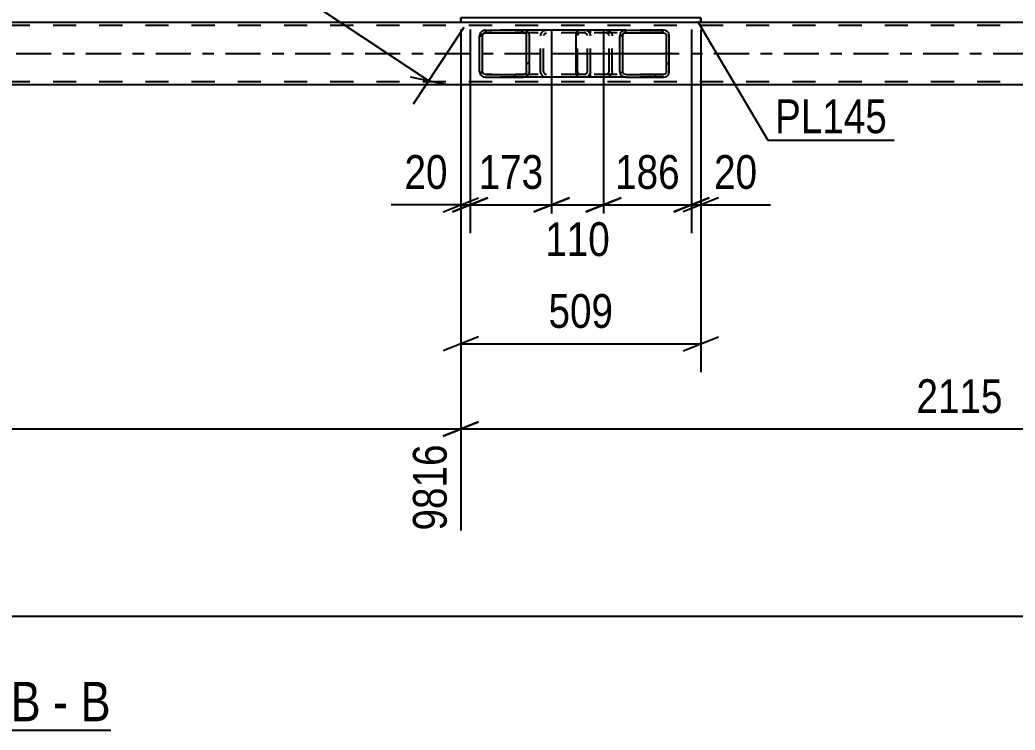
# Model space of a CAD drawing. Header units: millimetres. Extents: x -836 to 353, y -855 to -14.
# Drawn here: x -448.1 to -363.7, y -594.7 to -534.4 of the extents above; entities that cross this region are included whole.
import ezdxf

# ---------------------------------------------------------------- set-up
doc = ezdxf.new("R2010")
doc.units = ezdxf.units.MM
doc.linetypes.add('DXK_LINE_DOT2', pattern=[3.9198, 1.9599, -1.9599])
doc.linetypes.add('DXK_LINE_DOT3', pattern=[5.9187, 2.979, -0.9799, 0.9799, -0.9799])
doc.styles.add('Arial Narrow', font='ARIALN.TTF', dxfattribs={"height": 0.2})

# ---------------------------------------------------------------- blocks, each defined once
blk = doc.blocks.new('Unknown-570393895-13 - 8355')
at = {"color": 6, "linetype": 'Continuous'}
blk.add_line((-468.068, -594.681), (-440.421, -594.681), dxfattribs=at)
at = {"color": 0, "linetype": 'Continuous'}
for points in [[(-449.96, -593.931), (-449.96, -590.431), (-468.068, -590.431), (-468.068, -593.931)], [(-446.353, -593.931), (-446.353, -590.431), (-448.91, -590.431), (-448.91, -593.931)], [(-444.028, -593.931), (-444.028, -590.431), (-445.303, -590.431), (-445.303, -593.931)], [(-440.421, -593.931), (-440.421, -590.431), (-442.978, -590.431), (-442.978, -593.931)]]:
    blk.add_wipeout(points, dxfattribs=at)
at = {"color": 7, "linetype": 'Continuous', "style": 'Arial Narrow'}
for s, height, p in [('SECTION ', 3.3405, (-468.068, -593.931)), ('B', 3.34, (-448.91, -593.931)), ('B', 3.34, (-442.978, -593.931)), ('-', 3.34, (-445.303, -593.931))]:
    blk.add_text(s, height=height, dxfattribs=at).set_placement(p)
blk = doc.blocks.new('Part-570393895-8468 - 8355')
at = {"linetype": 'Continuous'}
h = blk.add_hatch(dxfattribs=at)
h.set_pattern_fill('', scale=0.7, style=0, pattern_type=0)
h.set_pattern_definition([(45, (-397.1991, -539.007), (-1.57154, 1.57154), [])])
h.paths.add_polyline_path([(-397.238, -538.823), (-397.199, -539.007), (-397.09, -539.163), (-396.926, -539.267), (-396.733, -539.303), (-393.538, -539.303), (-393.345, -539.267), (-393.182, -539.163), (-393.072, -539.007), (-393.034, -538.823), (-393.034, -535.783), (-393.072, -535.6), (-393.182, -535.444), (-393.345, -535.34), (-393.538, -535.303), (-396.733, -535.303), (-396.926, -535.34), (-397.09, -535.444), (-397.199, -535.6), (-397.238, -535.783)])
h.paths.add_polyline_path([(-396.966, -535.691), (-396.911, -535.614), (-396.83, -535.562), (-396.733, -535.543), (-393.538, -535.543), (-393.442, -535.562), (-393.36, -535.614), (-393.305, -535.691), (-393.286, -535.783), (-393.286, -538.823), (-393.305, -538.915), (-393.36, -538.993), (-393.442, -539.045), (-393.538, -539.063), (-396.733, -539.063), (-396.83, -539.045), (-396.911, -538.993), (-396.966, -538.915), (-396.985, -538.823), (-396.985, -535.783)])
at = {"color": 2, "linetype": 'Continuous'}
for p, q in [((-400.945, -535.783), (-400.925, -535.6)), ((-400.945, -538.823), (-400.945, -535.783)), ((-400.925, -535.6), (-400.869, -535.444)), ((-400.869, -535.444), (-400.785, -535.34)), ((-400.785, -535.34), (-400.685, -535.303)), ((-396.733, -535.303), (-400.685, -535.303)), ((-397.199, -535.6), (-397.238, -535.783)), ((-397.238, -538.823), (-397.238, -535.783)), ((-396.985, -535.783), (-396.966, -535.691)), ((-396.985, -538.823), (-396.985, -535.783)), ((-396.966, -535.691), (-396.911, -535.614)), ((-396.733, -535.303), (-396.926, -535.34)), ((-396.911, -535.614), (-396.83, -535.562)), ((-396.83, -535.562), (-396.733, -535.543)), ((-396.733, -535.303), (-393.538, -535.303)), ((-396.733, -535.543), (-393.538, -535.543)), ((-393.345, -535.34), (-393.538, -535.303)), ((-393.538, -535.543), (-393.442, -535.562)), ((-393.442, -535.562), (-393.36, -535.614)), ((-393.36, -535.614), (-393.305, -535.691)), ((-393.305, -535.691), (-393.286, -535.783)), ((-393.286, -538.823), (-393.286, -535.783)), ((-393.034, -535.783), (-393.072, -535.6)), ((-393.034, -538.823), (-393.034, -535.783)), ((-400.925, -539.007), (-400.945, -538.823)), ((-400.869, -539.163), (-400.925, -539.007)), ((-400.785, -539.267), (-400.869, -539.163)), ((-400.685, -539.303), (-400.785, -539.267)), ((-396.733, -539.303), (-400.685, -539.303)), ((-397.238, -538.823), (-397.199, -539.007)), ((-396.966, -538.915), (-396.985, -538.823)), ((-396.911, -538.993), (-396.966, -538.915)), ((-396.926, -539.267), (-396.733, -539.303)), ((-396.83, -539.045), (-396.911, -538.993)), ((-396.733, -539.063), (-396.83, -539.045)), ((-396.733, -539.063), (-393.538, -539.063)), ((-396.733, -539.303), (-393.538, -539.303)), ((-393.442, -539.045), (-393.538, -539.063)), ((-393.538, -539.303), (-393.345, -539.267)), ((-393.36, -538.993), (-393.442, -539.045)), ((-393.305, -538.915), (-393.36, -538.993)), ((-393.286, -538.823), (-393.305, -538.915)), ((-393.072, -539.007), (-393.034, -538.823))]:
    blk.add_line(p, q, dxfattribs=at)
at = {"color": 7, "linetype": 'DXK_LINE_DOT2'}
for p, q in [((-400.805, -535.691), (-400.815, -535.783)), ((-400.815, -538.823), (-400.815, -535.783)), ((-400.777, -535.614), (-400.805, -535.691)), ((-400.735, -535.562), (-400.777, -535.614)), ((-400.685, -535.543), (-400.735, -535.562)), ((-393.538, -535.543), (-400.685, -535.543)), ((-399.727, -535.543), (-399.727, -535.303)), ((-398.389, -535.303), (-398.196, -535.34)), ((-398.293, -535.562), (-398.389, -535.543)), ((-398.211, -535.614), (-398.293, -535.562)), ((-398.156, -535.691), (-398.211, -535.614)), ((-398.137, -535.783), (-398.156, -535.691)), ((-398.137, -538.823), (-398.137, -535.783)), ((-397.923, -535.6), (-397.885, -535.783)), ((-397.885, -538.823), (-397.885, -535.783)), ((-393.538, -535.303), (-396.733, -535.303)), ((-400.815, -538.823), (-400.805, -538.915)), ((-400.805, -538.915), (-400.777, -538.993)), ((-400.777, -538.993), (-400.735, -539.045)), ((-400.735, -539.045), (-400.685, -539.063)), ((-393.538, -539.063), (-400.685, -539.063)), ((-399.727, -539.303), (-399.727, -539.063)), ((-398.389, -539.063), (-398.293, -539.045)), ((-398.196, -539.267), (-398.389, -539.303)), ((-398.293, -539.045), (-398.211, -538.993)), ((-398.211, -538.993), (-398.156, -538.915)), ((-398.156, -538.915), (-398.137, -538.823)), ((-397.885, -538.823), (-397.923, -539.007)), ((-393.538, -539.303), (-396.733, -539.303))]:
    blk.add_line(p, q, dxfattribs=at)
at = {"color": 7, "linetype": 'DXK_LINE_DOT3'}
blk.add_line((-395.136, -537.303), (-402.935, -537.303), dxfattribs=at)
at = {"color": 7, "linetype": 'DXK_LINE_DOT2'}
for centre, start, end in [((-398.374, -535.8), 23.94647, 68.89659), ((-398.374, -538.807), 291.10341, 336.05353)]:
    blk.add_arc(centre, 0.493, start, end, dxfattribs=at)
at = {"color": 2, "linetype": 'Continuous'}
for centre, start, end in [((-396.749, -535.8), 111.10341, 156.05354), ((-393.523, -535.8), 23.94646, 68.89659), ((-396.749, -538.807), 203.94646, 248.89659), ((-393.523, -538.807), 291.10341, 336.05354)]:
    blk.add_arc(centre, 0.493, start, end, dxfattribs=at)
blk = doc.blocks.new('Part-570393895-8471 - 8355')
at = {"linetype": 'Continuous'}
h = blk.add_hatch(dxfattribs=at)
h.set_pattern_fill('', scale=0.7, style=0, pattern_type=0)
h.set_pattern_definition([(45, (-409.088, -539.007), (-1.57154, 1.57154), [])])
h.paths.add_polyline_path([(-409.127, -538.823), (-409.088, -539.007), (-408.978, -539.163), (-408.813, -539.267), (-408.619, -539.303), (-405.404, -539.303), (-405.21, -539.267), (-405.045, -539.163), (-404.935, -539.007), (-404.896, -538.823), (-404.896, -535.783), (-404.935, -535.6), (-405.045, -535.444), (-405.21, -535.34), (-405.404, -535.303), (-408.619, -535.303), (-408.813, -535.34), (-408.978, -535.444), (-409.088, -535.6), (-409.127, -535.783)])
h.paths.add_polyline_path([(-408.853, -535.691), (-408.798, -535.614), (-408.716, -535.562), (-408.619, -535.543), (-405.404, -535.543), (-405.307, -535.562), (-405.224, -535.614), (-405.169, -535.691), (-405.15, -535.783), (-405.15, -538.823), (-405.169, -538.915), (-405.224, -538.993), (-405.307, -539.045), (-405.404, -539.063), (-408.619, -539.063), (-408.716, -539.045), (-408.798, -538.993), (-408.853, -538.915), (-408.873, -538.823), (-408.873, -535.783)])
at = {"color": 2, "linetype": 'Continuous'}
for p, q in [((-409.088, -535.6), (-409.127, -535.783)), ((-409.127, -538.823), (-409.127, -535.783)), ((-408.873, -535.783), (-408.853, -535.691)), ((-408.873, -538.823), (-408.873, -535.783)), ((-408.853, -535.691), (-408.798, -535.614)), ((-408.619, -535.303), (-408.813, -535.34)), ((-408.798, -535.614), (-408.716, -535.562)), ((-408.716, -535.562), (-408.619, -535.543)), ((-408.619, -535.303), (-405.404, -535.303)), ((-408.619, -535.543), (-405.404, -535.543)), ((-400.685, -535.303), (-405.404, -535.303)), ((-405.21, -535.34), (-405.404, -535.303)), ((-405.404, -535.543), (-405.307, -535.562)), ((-405.307, -535.562), (-405.224, -535.614)), ((-405.224, -535.614), (-405.169, -535.691)), ((-405.169, -535.691), (-405.15, -535.783)), ((-405.15, -538.823), (-405.15, -535.783)), ((-404.896, -535.783), (-404.935, -535.6)), ((-404.896, -538.823), (-404.896, -535.783)), ((-409.127, -538.823), (-409.088, -539.007)), ((-408.853, -538.915), (-408.873, -538.823)), ((-408.798, -538.993), (-408.853, -538.915)), ((-408.813, -539.267), (-408.619, -539.303)), ((-408.716, -539.045), (-408.798, -538.993)), ((-408.619, -539.063), (-408.716, -539.045)), ((-408.619, -539.063), (-405.404, -539.063)), ((-408.619, -539.303), (-405.404, -539.303)), ((-405.307, -539.045), (-405.404, -539.063)), ((-405.404, -539.303), (-405.21, -539.267)), ((-400.685, -539.303), (-405.404, -539.303)), ((-405.224, -538.993), (-405.307, -539.045)), ((-405.169, -538.915), (-405.224, -538.993)), ((-405.15, -538.823), (-405.169, -538.915)), ((-404.935, -539.007), (-404.896, -538.823))]:
    blk.add_line(p, q, dxfattribs=at)
at = {"color": 7, "linetype": 'DXK_LINE_DOT2'}
for p, q in [((-405.404, -535.303), (-408.619, -535.303)), ((-400.235, -535.543), (-408.619, -535.543)), ((-403.957, -535.783), (-403.919, -535.6)), ((-403.957, -538.823), (-403.957, -535.783)), ((-403.684, -535.691), (-403.703, -535.783)), ((-403.703, -538.823), (-403.703, -535.783)), ((-403.629, -535.614), (-403.684, -535.691)), ((-403.644, -535.34), (-403.45, -535.303)), ((-403.629, -535.614), (-403.607, -535.6)), ((-403.607, -535.6), (-403.547, -535.562)), ((-403.547, -535.562), (-403.45, -535.543)), ((-400.235, -535.303), (-400.685, -535.303)), ((-400.235, -535.303), (-400.04, -535.34)), ((-400.137, -535.562), (-400.235, -535.543)), ((-400.055, -535.614), (-400.137, -535.562)), ((-400, -535.691), (-400.055, -535.614)), ((-399.981, -535.783), (-400, -535.691)), ((-399.981, -538.823), (-399.981, -535.783)), ((-399.766, -535.6), (-399.727, -535.783)), ((-399.727, -538.823), (-399.727, -535.783)), ((-400.235, -539.063), (-408.619, -539.063)), ((-405.404, -539.303), (-408.619, -539.303)), ((-403.919, -539.007), (-403.957, -538.823)), ((-403.703, -538.823), (-403.684, -538.915)), ((-403.684, -538.915), (-403.629, -538.993)), ((-403.45, -539.303), (-403.644, -539.267)), ((-403.629, -538.993), (-403.607, -539.007)), ((-403.607, -539.007), (-403.547, -539.045)), ((-403.547, -539.045), (-403.45, -539.063)), ((-400.235, -539.303), (-400.685, -539.303)), ((-400.235, -539.063), (-400.137, -539.045)), ((-400.04, -539.267), (-400.235, -539.303)), ((-400.137, -539.045), (-400.055, -538.993)), ((-400.055, -538.993), (-400, -538.915)), ((-400, -538.915), (-399.981, -538.823)), ((-399.727, -538.823), (-399.766, -539.007))]:
    blk.add_line(p, q, dxfattribs=at)
at = {"color": 2, "linetype": 'Continuous'}
for centre, start, end in [((-408.636, -535.802), 110.9282, 155.86474), ((-405.386, -535.802), 24.13526, 69.0718), ((-408.636, -538.805), 204.13526, 249.0718), ((-405.386, -538.805), 290.9282, 335.86474)]:
    blk.add_arc(centre, 0.495, start, end, dxfattribs=at)
at = {"color": 7, "linetype": 'DXK_LINE_DOT2'}
for centre, start, end in [((-403.467, -535.802), 110.92821, 155.86474), ((-400.217, -535.802), 24.13526, 69.07179), ((-403.467, -538.805), 204.13526, 249.07179), ((-400.217, -538.805), 290.92821, 335.86474)]:
    blk.add_arc(centre, 0.495, start, end, dxfattribs=at)
blk = doc.blocks.new('Part-570393895-8798 - 8355')
at = {"color": 7, "linetype": 'DXK_LINE_DOT2'}
for p, q in [((-125.85, -534.903), (-803.373, -534.903)), ((-390.363, -534.663), (-410.718, -534.663)), ((-125.85, -539.703), (-803.373, -539.703))]:
    blk.add_line(p, q, dxfattribs=at)
at = {"color": 2, "linetype": 'Continuous'}
for p, q in [((-410.718, -534.663), (-474.971, -534.663)), ((-326.11, -534.663), (-390.363, -534.663)), ((-125.85, -539.943), (-803.373, -539.943))]:
    blk.add_line(p, q, dxfattribs=at)
at = {"color": 7, "linetype": 'DXK_LINE_DOT3'}
blk.add_line((-125.85, -537.303), (-803.373, -537.303), dxfattribs=at)
blk = doc.blocks.new('Part-570393895-8873 - 8355')
at = {"color": 2, "linetype": 'Continuous'}
for p, q in [((-390.363, -534.263), (-410.718, -534.263)), ((-410.718, -534.663), (-410.718, -534.263)), ((-410.718, -534.263), (-410.718, -534.663)), ((-390.363, -534.263), (-390.363, -534.663)), ((-390.363, -534.663), (-410.718, -534.663))]:
    blk.add_line(p, q, dxfattribs=at)
at = {"color": 7, "linetype": 'DXK_LINE_DOT2'}
for p, q in [((-410.718, -534.263), (-410.718, -534.263)), ((-410.718, -534.263), (-410.718, -534.263)), ((-390.364, -534.663), (-390.364, -534.263)), ((-390.364, -534.263), (-390.363, -534.263)), ((-410.718, -534.663), (-410.718, -534.663)), ((-410.718, -534.663), (-410.718, -534.663)), ((-390.363, -534.663), (-390.364, -534.663))]:
    blk.add_line(p, q, dxfattribs=at)
blk = doc.blocks.new('StraightDimension-570393895-9236 - 8355')
at = {"color": 7, "linetype": 'Continuous'}
for p, q in [((-410.718, -535.663), (-410.718, -577.751)), ((-412.218, -569.738), (-409.218, -568.538)), ((-495.326, -569.138), (-410.718, -569.138))]:
    blk.add_line(p, q, dxfattribs=at)
at = {"color": 0, "linetype": 'Continuous'}
blk.add_wipeout([(-411.318, -569.838), (-415.518, -569.838), (-415.518, -578.351), (-411.318, -578.351)], dxfattribs=at)
at = {"color": 3, "linetype": 'Continuous', "style": 'Arial Narrow'}
blk.add_text('9816', height=2.8633, rotation=90.00021, dxfattribs=at).set_placement((-411.918, -577.751))
blk = doc.blocks.new('StraightDimension-570393895-9753 - 8355')
at = {"color": 7, "linetype": 'Continuous'}
for p, q in [((-410.718, -535.663), (-410.718, -564.312)), ((-390.363, -535.663), (-390.363, -564.312)), ((-409.218, -561.312), (-412.218, -562.512)), ((-391.863, -562.512), (-388.863, -561.312)), ((-410.718, -561.912), (-390.363, -561.912))]:
    blk.add_line(p, q, dxfattribs=at)
at = {"color": 0}
blk.add_wipeout([(-397.198, -561.162), (-397.198, -556.962), (-403.883, -556.962), (-403.883, -561.162)], dxfattribs=at)
at = {"color": 3, "style": 'Arial Narrow'}
blk.add_text('509', height=2.8633, dxfattribs=at).set_placement((-403.283, -560.562))
blk = doc.blocks.new('StraightDimension-570393895-9961 - 8355')
at = {"color": 7, "linetype": 'Continuous'}
for p, q in [((-398.616, -535.263), (-398.616, -552.519)), ((-391.164, -535.263), (-391.164, -552.519)), ((-400.116, -550.719), (-397.116, -549.519)), ((-389.664, -549.519), (-392.664, -550.719)), ((-398.616, -550.119), (-391.164, -550.119))]:
    blk.add_line(p, q, dxfattribs=at)
at = {"color": 0}
blk.add_wipeout([(-391.548, -549.369), (-391.548, -545.169), (-398.232, -545.169), (-398.232, -549.369)], dxfattribs=at)
at = {"color": 3, "style": 'Arial Narrow'}
blk.add_text('186', height=2.8633, dxfattribs=at).set_placement((-397.632, -548.769))
blk = doc.blocks.new('StraightDimension-570393895-9969 - 8355')
at = {"color": 7, "linetype": 'Continuous'}
for p, q in [((-391.164, -535.263), (-391.164, -552.519)), ((-390.363, -535.263), (-390.363, -552.519)), ((-392.664, -550.719), (-389.664, -549.519)), ((-388.863, -549.519), (-391.863, -550.719)), ((-391.164, -550.119), (-390.363, -550.119)), ((-390.363, -550.119), (-384.457, -550.119)), ((-390.363, -550.119), (-384.457, -550.119))]:
    blk.add_line(p, q, dxfattribs=at)
at = {"color": 0}
blk.add_wipeout([(-384.982, -549.369), (-384.982, -545.169), (-389.838, -545.169), (-389.838, -549.369)], dxfattribs=at)
at = {"color": 3, "style": 'Arial Narrow'}
blk.add_text('20', height=2.8633, dxfattribs=at).set_placement((-389.238, -548.769))
blk = doc.blocks.new('StraightDimension-570393895-9935 - 8355')
at = {"color": 7, "linetype": 'Continuous'}
for p, q in [((-410.718, -535.263), (-410.718, -552.519)), ((-409.918, -535.263), (-409.918, -552.519)), ((-412.218, -550.719), (-409.218, -549.519)), ((-408.418, -549.519), (-411.418, -550.719)), ((-410.718, -550.119), (-416.624, -550.119)), ((-410.718, -550.119), (-416.624, -550.119)), ((-410.718, -550.119), (-409.918, -550.119))]:
    blk.add_line(p, q, dxfattribs=at)
at = {"color": 0}
blk.add_wipeout([(-411.243, -549.369), (-411.243, -545.169), (-416.099, -545.169), (-416.099, -549.369)], dxfattribs=at)
at = {"color": 3, "style": 'Arial Narrow'}
blk.add_text('20', height=2.8633, dxfattribs=at).set_placement((-415.499, -548.769))
blk = doc.blocks.new('StraightDimension-570393895-9003 - 8355')
at = {"color": 7, "linetype": 'Continuous'}
blk.add_line((-804.013, -585.031), (-104.585, -585.031), dxfattribs=at)
blk = doc.blocks.new('StraightDimension-570393895-9228 - 8355')
at = {"color": 7, "linetype": 'Continuous'}
for p, q in [((-410.718, -535.663), (-410.718, -577.751)), ((-409.218, -568.538), (-412.218, -569.738)), ((-410.718, -569.138), (-326.11, -569.138))]:
    blk.add_line(p, q, dxfattribs=at)
at = {"color": 0}
blk.add_wipeout([(-364.157, -568.388), (-364.157, -564.188), (-372.67, -564.188), (-372.67, -568.388)], dxfattribs=at)
at = {"color": 3, "style": 'Arial Narrow'}
blk.add_text('2115', height=2.8633, dxfattribs=at).set_placement((-372.07, -567.788))
blk = doc.blocks.new('StraightDimension-570393895-9512 - 8355')
at = {"color": 7, "linetype": 'Continuous'}
for p, q in [((-443.396, -513.304), (-447.7, -519.805)), ((-444.793, -518.132), (-447.957, -517.477)), ((-446.375, -517.804), (-413.448, -539.597)), ((-410.47, -535.097), (-414.773, -541.599)), ((-415.03, -539.27), (-411.866, -539.925))]:
    blk.add_line(p, q, dxfattribs=at)
at = {"color": 0}
blk.add_wipeout([(-426.711, -529.92), (-424.393, -526.418), (-429.967, -522.728), (-432.285, -526.231)], dxfattribs=at)
at = {"color": 3, "style": 'Arial Narrow'}
blk.add_text('987', height=2.8633, rotation=-33.50084, dxfattribs=at).set_placement((-431.453, -526.061))
blk = doc.blocks.new('StraightDimension-570393895-9943 - 8355')
at = {"color": 7, "linetype": 'Continuous'}
for p, q in [((-409.918, -535.263), (-409.918, -552.519)), ((-403.016, -535.263), (-403.016, -552.519)), ((-411.418, -550.719), (-408.418, -549.519)), ((-401.516, -549.519), (-404.516, -550.719)), ((-409.918, -550.119), (-403.016, -550.119))]:
    blk.add_line(p, q, dxfattribs=at)
at = {"color": 0}
blk.add_wipeout([(-403.125, -549.369), (-403.125, -545.169), (-409.809, -545.169), (-409.809, -549.369)], dxfattribs=at)
at = {"color": 3, "style": 'Arial Narrow'}
blk.add_text('173', height=2.8633, dxfattribs=at).set_placement((-409.209, -548.769))
blk = doc.blocks.new('StraightDimension-570393895-9951 - 8355')
at = {"color": 7, "linetype": 'Continuous'}
for p, q in [((-403.016, -535.263), (-403.016, -552.969)), ((-398.616, -535.263), (-398.616, -552.969)), ((-404.516, -550.719), (-401.516, -549.519)), ((-397.116, -549.519), (-400.116, -550.719)), ((-403.016, -550.119), (-398.616, -550.119))]:
    blk.add_line(p, q, dxfattribs=at)
at = {"color": 0}
blk.add_wipeout([(-397.474, -555.069), (-397.474, -550.869), (-404.158, -550.869), (-404.158, -555.069)], dxfattribs=at)
at = {"color": 3, "style": 'Arial Narrow'}
blk.add_text('110', height=2.8633, dxfattribs=at).set_placement((-403.558, -554.469))
blk = doc.blocks.new('Mark-570393895-8869 - 8355')
at = {"color": 30, "linetype": 'Continuous'}
for p, q in [((-390.64, -534.55), (-384.668, -544.649)), ((-384.668, -544.649), (-373.965, -544.649))]:
    blk.add_line(p, q, dxfattribs=at)
at = {"color": 0}
blk.add_wipeout([(-374.565, -544.049), (-374.565, -541.049), (-384.068, -541.049), (-384.068, -544.049)], dxfattribs=at)
blk.add_wipeout([(-374.565, -544.049), (-374.565, -541.049), (-384.068, -541.049), (-384.068, -544.049)], dxfattribs=at)
at = {"color": 3, "style": 'Arial Narrow'}
blk.add_text('PL145', height=2.8633, dxfattribs=at).set_placement((-384.068, -544.049))

msp = doc.modelspace()

# ---------------------------------------------------------------- block references
for name in ['Part-570393895-8873 - 8355', 'Part-570393895-8798 - 8355', 'Part-570393895-8471 - 8355', 'Part-570393895-8468 - 8355', 'Unknown-570393895-13 - 8355']:
    msp.add_blockref(name, (0, 0))

# ---------------------------------------------------------------- next in the draw order: block references
msp.add_blockref('StraightDimension-570393895-9236 - 8355', (0, 0))

# ---------------------------------------------------------------- next in the draw order: block references
msp.add_blockref('StraightDimension-570393895-9753 - 8355', (0, 0))

# ---------------------------------------------------------------- next in the draw order: block references
for name in ['StraightDimension-570393895-9935 - 8355', 'StraightDimension-570393895-9961 - 8355']:
    msp.add_blockref(name, (0, 0))

# ---------------------------------------------------------------- next in the draw order: block references
msp.add_blockref('StraightDimension-570393895-9969 - 8355', (0, 0))

# ---------------------------------------------------------------- next in the draw order: block references
msp.add_blockref('StraightDimension-570393895-9003 - 8355', (0, 0))

# ---------------------------------------------------------------- next in the draw order: block references
msp.add_blockref('StraightDimension-570393895-9228 - 8355', (0, 0))

# ---------------------------------------------------------------- next in the draw order: block references
for name in ['StraightDimension-570393895-9512 - 8355', 'Mark-570393895-8869 - 8355']:
    msp.add_blockref(name, (0, 0))

# ---------------------------------------------------------------- next in the draw order: block references
msp.add_blockref('StraightDimension-570393895-9943 - 8355', (0, 0))

# ---------------------------------------------------------------- next in the draw order: block references
msp.add_blockref('StraightDimension-570393895-9951 - 8355', (0, 0))

doc.saveas('drawing.dxf')
